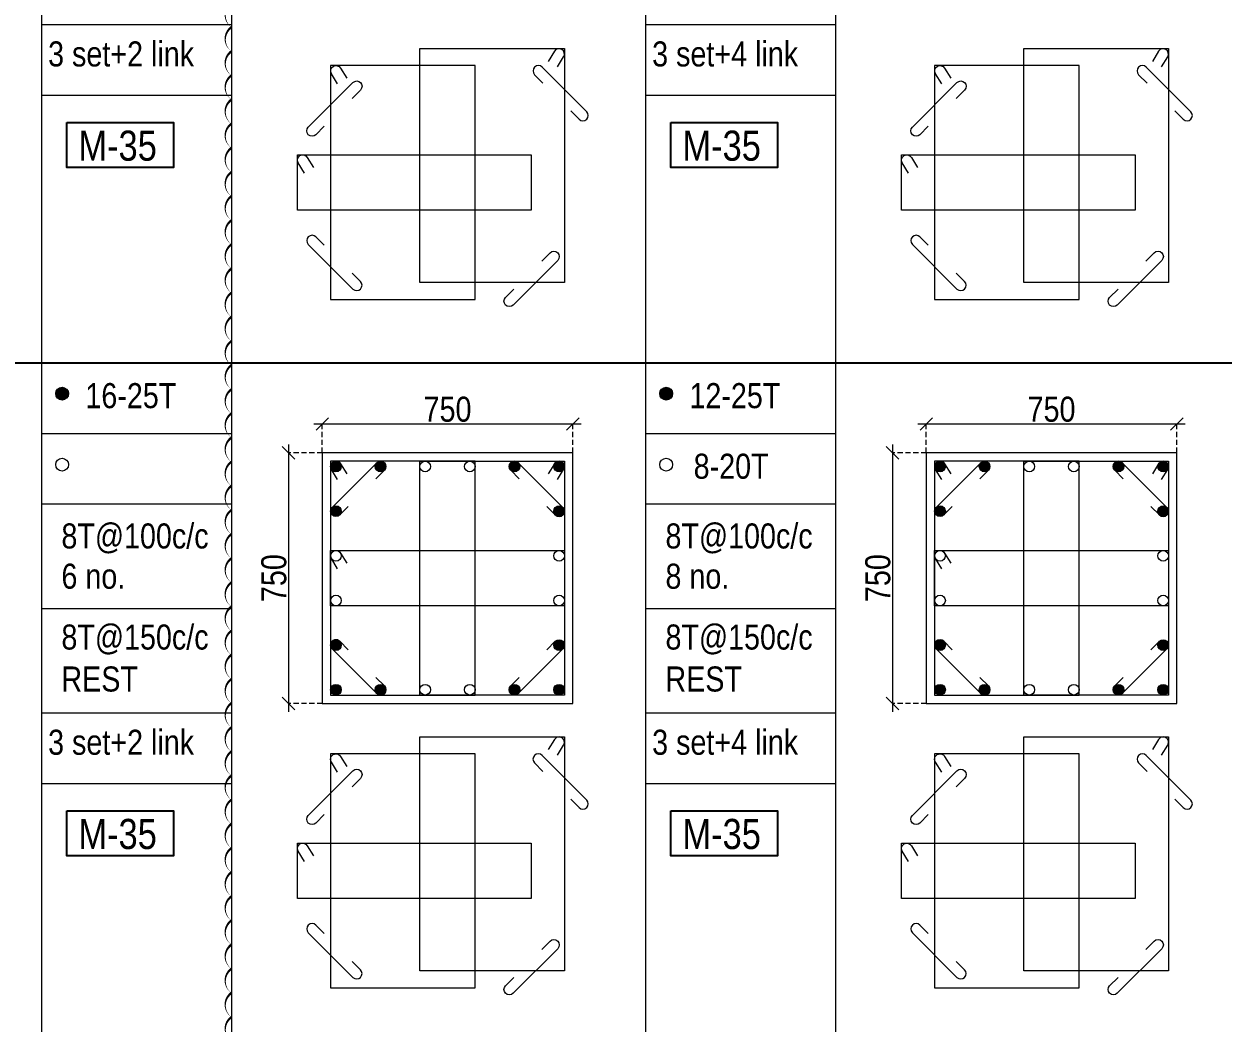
# Model space of a CAD drawing. Header units: millimetres. Extents: x 1112055 to 3390982, y -148532 to 766891.
# Drawn here: x 2233641 to 2247999, y 652073 to 664033 of the extents above; entities that cross this region are included whole.
import ezdxf
from ezdxf.enums import TextEntityAlignment as Align

# ---------------------------------------------------------------- set-up
doc = ezdxf.new("R2010")
doc.units = ezdxf.units.MM
doc.header["$PDMODE"] = 35
doc.header["$PDSIZE"] = -25
doc.linetypes.add('DASHED2', pattern=[0.375, 0.25, -0.125])
doc.linetypes.add('Hidden', pattern=[9.525, 6.35, -3.175])
for name, color, linetype, lineweight in [('B COL. SIZE DIM', 220, 'Continuous', 25), ('B COLSCH', 204, 'Continuous', 20), ('B COLUMN', 1, 'Hidden', 9), ('B P.C.C', 251, 'Continuous', 0), ('B STEEL', 34, 'Continuous', 15)]:
    doc.layers.add(name, color=color, linetype=linetype, lineweight=lineweight)
doc.layers.add('B TEXT', color=7, linetype='Continuous')
doc.styles.add('dim inside', font='romans.shx', dxfattribs={"width": 0.8, "height": 125})
doc.styles.add('SWINC', font='swissc.ttf')
doc.dimstyles.new('dim inside', dxfattribs={"dimtxt": 125, "dimasz": 100, "dimexe": 0, "dimexo": 0, "dimgap": 10, "dimtad": 0, "dimdec": 0, "dimzin": 0, "dimdsep": 46, "dimtxsty": 'dim inside', "dimblk": 'SMALL', "dimcen": 0.09, "dimadec": 0, "dimazin": 0, "dimtfac": 1, "dimtdec": 0, "dimtofl": 0, "dimtmove": 0, "dimatfit": 3, "dimfxl": 1, "dimtolj": 1, "dimtzin": 0, "dimarcsym": 2})

# ---------------------------------------------------------------- blocks, each defined once
blk = doc.blocks.new('_Oblique')
at = {"color": 0, "linetype": 'ByBlock', "lineweight": -2}
blk.add_line((-0.5, -0.5), (0.5, 0.5), dxfattribs=at)
blk = doc.blocks.new('*D3200')
at = {"layer": 'B COL. SIZE DIM', "color": 250, "lineweight": 9, "ltscale": 250, "transparency": 16777216}
blk.add_line((2244346, 659244), (2247546, 659244), dxfattribs=at)
at = {"layer": 'B COL. SIZE DIM', "color": 250, "linetype": 'DASHED2', "lineweight": 9, "ltscale": 250, "transparency": 16777216}
for p, q in [((2244446, 658899), (2244446, 659244)), ((2247446, 658899), (2247446, 659244))]:
    blk.add_line(p, q, dxfattribs=at)
at = {"layer": 'Defpoints', "color": 0, "transparency": 16777216}
for p in [(2247446, 659244), (2244446, 658899), (2247446, 658899)]:
    blk.add_point(p, dxfattribs=at)
at = {"layer": 'B COL. SIZE DIM', "color": 250, "lineweight": 9, "transparency": 16777216, "xscale": 150, "yscale": 150, "zscale": 150, "rotation": 180}
blk.add_blockref('_Oblique', (2244446, 659244), dxfattribs=at)
at = {"layer": 'B COL. SIZE DIM', "color": 250, "lineweight": 9, "transparency": 16777216, "xscale": 150, "yscale": 150, "zscale": 150}
blk.add_blockref('_Oblique', (2247446, 659244), dxfattribs=at)
at = {"layer": 'B COL. SIZE DIM', "color": 6, "transparency": 16777216, "insert": (2245946, 659419), "char_height": 300, "attachment_point": 5, "style": 'SWINC'}
blk.add_mtext('\\A1;750', dxfattribs=at)
blk = doc.blocks.new('*D3201')
at = {"layer": 'B COL. SIZE DIM', "color": 250, "lineweight": 9, "ltscale": 250, "transparency": 16777216}
blk.add_line((2244042, 658999), (2244042, 655799), dxfattribs=at)
at = {"layer": 'B COL. SIZE DIM', "color": 250, "linetype": 'DASHED2', "lineweight": 9, "ltscale": 250, "transparency": 16777216}
for p, q in [((2244446, 658899), (2244042, 658899)), ((2244446, 655899), (2244042, 655899))]:
    blk.add_line(p, q, dxfattribs=at)
at = {"layer": 'Defpoints', "color": 0, "transparency": 16777216}
for p in [(2244446, 658899), (2244042, 655899), (2244446, 655899)]:
    blk.add_point(p, dxfattribs=at)
at = {"layer": 'B COL. SIZE DIM', "color": 250, "lineweight": 9, "transparency": 16777216, "xscale": 150, "yscale": 150, "zscale": 150}
for p, rotation in [((2244042, 658899), 90), ((2244042, 655899), 270)]:
    blk.add_blockref('_Oblique', p, dxfattribs=dict(at, rotation=rotation))
at = {"layer": 'B COL. SIZE DIM', "color": 6, "transparency": 16777216, "insert": (2243867, 657399), "char_height": 300, "attachment_point": 5, "rotation": 90, "style": 'SWINC'}
blk.add_mtext('\\A1;750', dxfattribs=at)
blk = doc.blocks.new('*D3336')
at = {"layer": 'B COL. SIZE DIM', "color": 250, "lineweight": 9, "ltscale": 250, "transparency": 16777216}
blk.add_line((2237113, 659244), (2240313, 659244), dxfattribs=at)
at = {"layer": 'B COL. SIZE DIM', "color": 250, "linetype": 'DASHED2', "lineweight": 9, "ltscale": 250, "transparency": 16777216}
for p, q in [((2237213, 658899), (2237213, 659244)), ((2240213, 658899), (2240213, 659244))]:
    blk.add_line(p, q, dxfattribs=at)
at = {"layer": 'Defpoints', "color": 0, "transparency": 16777216}
for p in [(2240213, 659244), (2237213, 658899), (2240213, 658899)]:
    blk.add_point(p, dxfattribs=at)
at = {"layer": 'B COL. SIZE DIM', "color": 250, "lineweight": 9, "transparency": 16777216, "xscale": 150, "yscale": 150, "zscale": 150, "rotation": 180}
blk.add_blockref('_Oblique', (2237213, 659244), dxfattribs=at)
at = {"layer": 'B COL. SIZE DIM', "color": 250, "lineweight": 9, "transparency": 16777216, "xscale": 150, "yscale": 150, "zscale": 150}
blk.add_blockref('_Oblique', (2240213, 659244), dxfattribs=at)
at = {"layer": 'B COL. SIZE DIM', "color": 6, "transparency": 16777216, "insert": (2238713, 659419), "char_height": 300, "attachment_point": 5, "style": 'SWINC'}
blk.add_mtext('\\A1;750', dxfattribs=at)
blk = doc.blocks.new('*D3337')
at = {"layer": 'B COL. SIZE DIM', "color": 250, "lineweight": 9, "ltscale": 250, "transparency": 16777216}
blk.add_line((2236809, 658999), (2236809, 655799), dxfattribs=at)
at = {"layer": 'B COL. SIZE DIM', "color": 250, "linetype": 'DASHED2', "lineweight": 9, "ltscale": 250, "transparency": 16777216}
for p, q in [((2237213, 658899), (2236809, 658899)), ((2237213, 655899), (2236809, 655899))]:
    blk.add_line(p, q, dxfattribs=at)
at = {"layer": 'Defpoints', "color": 0, "transparency": 16777216}
for p in [(2237213, 658899), (2236809, 655899), (2237213, 655899)]:
    blk.add_point(p, dxfattribs=at)
at = {"layer": 'B COL. SIZE DIM', "color": 250, "lineweight": 9, "transparency": 16777216, "xscale": 150, "yscale": 150, "zscale": 150}
for p, rotation in [((2236809, 658899), 90), ((2236809, 655899), 270)]:
    blk.add_blockref('_Oblique', p, dxfattribs=dict(at, rotation=rotation))
at = {"layer": 'B COL. SIZE DIM', "color": 6, "transparency": 16777216, "insert": (2236634, 657399), "char_height": 300, "attachment_point": 5, "rotation": 90, "style": 'SWINC'}
blk.add_mtext('\\A1;750', dxfattribs=at)

msp = doc.modelspace()

# ---------------------------------------------------------------- hatches: boundary and pattern name
at = {"layer": 'B STEEL', "lineweight": 9, "ltscale": 0.5}
h = msp.add_hatch(color=34, dxfattribs=at)
edge = h.paths.add_edge_path()
edge.add_arc((2234097.6, 659608), 76.8, 0, 360)
h = msp.add_hatch(color=34, dxfattribs=at)
edge = h.paths.add_edge_path()
edge.add_arc((2241331.2, 659608), 76.8, 0, 360)
h = msp.add_hatch(color=34, dxfattribs=at)
edge = h.paths.add_edge_path()
edge.add_arc((2237376.8, 658734.8), 64, 0, 360)
at = {"layer": 'B STEEL'}
h = msp.add_hatch(color=34, dxfattribs=at)
edge = h.paths.add_edge_path()
edge.add_arc((2237911.2, 658734.8), 64, 0, 360)
h = msp.add_hatch(color=34, dxfattribs=at)
edge = h.paths.add_edge_path()
edge.add_arc((2239514.4, 658734.8), 64, 0, 360)
at = {"layer": 'B STEEL', "lineweight": 9, "ltscale": 0.5}
h = msp.add_hatch(color=34, dxfattribs=at)
edge = h.paths.add_edge_path()
edge.add_arc((2240048.8, 658734.8), 64, 180, 540, ccw=False)
h = msp.add_hatch(color=34, dxfattribs=at)
edge = h.paths.add_edge_path()
edge.add_arc((2244610.4, 658734.8), 64, 0, 360)
at = {"layer": 'B STEEL'}
h = msp.add_hatch(color=34, dxfattribs=at)
edge = h.paths.add_edge_path()
edge.add_arc((2245144.8, 658734.8), 64, 0, 360)
h = msp.add_hatch(color=34, dxfattribs=at)
edge = h.paths.add_edge_path()
edge.add_arc((2246747.9, 658734.8), 64, 0, 360)
at = {"layer": 'B STEEL', "lineweight": 9, "ltscale": 0.5}
h = msp.add_hatch(color=34, dxfattribs=at)
edge = h.paths.add_edge_path()
edge.add_arc((2247282.3, 658734.8), 64, 180, 540, ccw=False)
at = {"layer": 'B STEEL'}
h = msp.add_hatch(color=34, dxfattribs=at)
edge = h.paths.add_edge_path()
edge.add_arc((2237376.8, 658200.4), 64, 0, 360)
h = msp.add_hatch(color=34, dxfattribs=at)
edge = h.paths.add_edge_path()
edge.add_arc((2240048.8, 658200.4), 64, 0, 360)
h = msp.add_hatch(color=34, dxfattribs=at)
edge = h.paths.add_edge_path()
edge.add_arc((2244610.4, 658200.4), 64, 0, 360)
h = msp.add_hatch(color=34, dxfattribs=at)
edge = h.paths.add_edge_path()
edge.add_arc((2247282.3, 658200.4), 64, 0, 360)
h = msp.add_hatch(color=34, dxfattribs=at)
edge = h.paths.add_edge_path()
edge.add_arc((2237376.8, 656597.2), 64, 0, 360)
h = msp.add_hatch(color=34, dxfattribs=at)
edge = h.paths.add_edge_path()
edge.add_arc((2240048.8, 656597.2), 64, 0, 360)
h = msp.add_hatch(color=34, dxfattribs=at)
edge = h.paths.add_edge_path()
edge.add_arc((2244610.4, 656597.2), 64, 0, 360)
h = msp.add_hatch(color=34, dxfattribs=at)
edge = h.paths.add_edge_path()
edge.add_arc((2247282.3, 656597.2), 64, 0, 360)
at = {"layer": 'B STEEL', "lineweight": 9, "ltscale": 0.5}
h = msp.add_hatch(color=34, dxfattribs=at)
edge = h.paths.add_edge_path()
edge.add_arc((2237376.8, 656062.8), 64, 0, 360, ccw=False)
at = {"layer": 'B STEEL'}
h = msp.add_hatch(color=34, dxfattribs=at)
edge = h.paths.add_edge_path()
edge.add_arc((2237911.2, 656062.8), 64, 0, 360)
h = msp.add_hatch(color=34, dxfattribs=at)
edge = h.paths.add_edge_path()
edge.add_arc((2239514.4, 656062.8), 64, 0, 360)
at = {"layer": 'B STEEL', "lineweight": 9, "ltscale": 0.5}
h = msp.add_hatch(color=34, dxfattribs=at)
edge = h.paths.add_edge_path()
edge.add_arc((2240048.8, 656062.8), 64, -180, 180)
h = msp.add_hatch(color=34, dxfattribs=at)
edge = h.paths.add_edge_path()
edge.add_arc((2244610.4, 656062.8), 64, 0, 360, ccw=False)
at = {"layer": 'B STEEL'}
h = msp.add_hatch(color=34, dxfattribs=at)
edge = h.paths.add_edge_path()
edge.add_arc((2245144.8, 656062.8), 64, 0, 360)
h = msp.add_hatch(color=34, dxfattribs=at)
edge = h.paths.add_edge_path()
edge.add_arc((2246747.9, 656062.8), 64, 0, 360)
at = {"layer": 'B STEEL', "lineweight": 9, "ltscale": 0.5}
h = msp.add_hatch(color=34, dxfattribs=at)
edge = h.paths.add_edge_path()
edge.add_arc((2247282.3, 656062.8), 64, -180, 180)

# ---------------------------------------------------------------- linework, layer by layer
msp.add_line((2203002.6, 659976.3), (2389841.5, 659976.3))
at = {"layer": 'B COLSCH', "color": 250, "lineweight": 0}
for p, q in [((2233851.3, 676456), (2233851.3, 627016.9)), ((2236125.7, 676456), (2236125.7, 618141.8)), ((2236125.7, 676456), (2236125.7, 618141.8)), ((2243359.3, 676456), (2243359.3, 618141.8)), ((2241084.9, 668216.1), (2241084.9, 627016.9)), ((2233851.3, 664026.6), (2236125.7, 664026.6)), ((2241084.9, 664026.6), (2243359.3, 664026.6)), ((2233851.3, 663181.6), (2236125.7, 663181.6)), ((2241084.9, 663181.6), (2243359.3, 663181.6)), ((2203002.6, 659976.3), (2375997.6, 659976.3)), ((2233851.3, 659131.3), (2236125.7, 659131.3)), ((2241084.9, 659131.3), (2243359.3, 659131.3)), ((2233851.3, 658286.3), (2236125.7, 658286.3)), ((2241084.9, 658286.3), (2243359.3, 658286.3)), ((2233851.3, 657036.5), (2236125.7, 657036.5)), ((2241084.9, 657036.5), (2243359.3, 657036.5)), ((2233851.3, 655786.7), (2236125.7, 655786.7)), ((2241084.9, 655786.7), (2243359.3, 655786.7)), ((2233851.3, 654941.7), (2236125.7, 654941.7)), ((2241084.9, 654941.7), (2243359.3, 654941.7))]:
    msp.add_line(p, q, dxfattribs=at)
at = {"layer": 'B COLUMN', "color": 1, "linetype": 'ByBlock', "lineweight": 20}
for points in [[(2237212.8, 655898.8), (2240212.8, 655898.8), (2240212.8, 658898.8), (2237212.8, 658898.8)], [(2244446.3, 655898.8), (2247446.3, 655898.8), (2247446.3, 658898.8), (2244446.3, 658898.8)]]:
    msp.add_lwpolyline(points, close=True, dxfattribs=at)
at = {"layer": 'B P.C.C', "color": 3, "lineweight": 0}
msp.add_lwpolyline([(2236125.7, 651854.9, 0, 28.9, -0.5205671), (2236125.7, 652143.9, 0, 28.9, -0.5205671), (2236125.7, 652433, 0, 28.9, -0.5205671), (2236125.7, 652722, 0, 28.9, -0.5205671), (2236125.7, 653011, 0, 28.9, -0.5205671), (2236125.7, 653300.1, 0, 28.9, -0.5205671), (2236125.7, 653589.1, 0, 28.9, -0.5205671), (2236125.7, 653878.1, 0, 28.9, -0.5205671), (2236125.7, 654167.2, 0, 28.9, -0.5205671), (2236125.7, 654456.2, 0, 28.9, -0.5205671), (2236125.7, 654745.2, 0, 28.9, -0.5205671), (2236125.7, 655034.2, 0, 28.9, -0.5205671), (2236125.7, 655323.3, 0, 28.9, -0.5205671), (2236125.7, 655612.3, 0, 28.9, -0.5205671), (2236125.7, 655901.3, 0, 28.9, -0.5205671), (2236125.7, 656190.4, 0, 28.9, -0.5205671), (2236125.7, 656479.4, 0, 28.9, -0.5205671), (2236125.7, 656768.4, 0, 28.9, -0.5205671), (2236125.7, 657057.5, 0, 28.9, -0.5205671), (2236125.7, 657346.5, 0, 28.9, -0.5205671), (2236125.7, 657635.5, 0, 28.9, -0.5205671), (2236125.7, 657924.5, 0, 28.9, -0.5205671), (2236125.7, 658213.6, 0, 28.9, -0.5205671), (2236125.7, 658502.6, 0, 28.9, -0.5205671), (2236125.7, 658791.6, 0, 28.9, -0.5205671), (2236125.7, 659080.7, 0, 28.9, -0.5205671), (2236125.7, 659369.7, 0, 28.9, -0.5205671), (2236125.7, 659658.7, 0, 28.9, -0.5205671), (2236125.7, 659947.8, 0, 28.9, -0.5205671), (2236125.7, 660236.8, 0, 28.9, -0.5205671), (2236125.7, 660525.8, 0, 28.9, -0.5205671), (2236125.7, 660814.8, 0, 28.9, -0.5205671), (2236125.7, 661103.9, 0, 28.9, -0.5205671), (2236125.7, 661392.9, 0, 28.9, -0.5205671), (2236125.7, 661681.9, 0, 28.9, -0.5205671), (2236125.7, 661971, 0, 28.9, -0.5205671), (2236125.7, 662260, 0, 28.9, -0.5205671), (2236125.7, 662549, 0, 28.9, -0.5205671), (2236125.7, 662838.1, 0, 28.9, -0.5205671), (2236125.7, 663127.1, 0, 28.9, -0.5205671), (2236125.7, 663416.1, 0, 28.9, -0.5205671), (2236125.7, 663705.1, 0, 28.9, -0.5205671), (2236125.7, 663994.2, 0, 28.9, -0.5205671), (2236125.7, 664283.2, 0, 28.9, -0.5205671)], format="xyseb", dxfattribs=at)
at = {"layer": 'B STEEL', "color": 34, "lineweight": 9, "ltscale": 0.5}
for points in [[(2240112.8, 660937.4), (2238381.6, 660937.4), (2238381.6, 663737.4), (2240112.8, 663737.4)], [(2247346.3, 660937.4), (2245615.1, 660937.4), (2245615.1, 663737.4), (2247346.3, 663737.4)], [(2237312.8, 660735.1), (2239044, 660735.1), (2239044, 663535.1), (2237312.8, 663535.1)], [(2244546.3, 660735.1), (2246277.6, 660735.1), (2246277.6, 663535.1), (2244546.3, 663535.1)], [(2236915.2, 662466.3), (2239715.2, 662466.3), (2239715.2, 661803.8), (2236915.2, 661803.8)], [(2244148.8, 662466.3), (2246948.8, 662466.3), (2246948.8, 661803.8), (2244148.8, 661803.8)], [(2237312.8, 655998.8), (2239044, 655998.8), (2239044, 658798.8), (2237312.8, 658798.8)], [(2240112.8, 655998.8), (2238381.6, 655998.8), (2238381.6, 658798.8), (2240112.8, 658798.8)], [(2244546.3, 655998.8), (2246277.6, 655998.8), (2246277.6, 658798.8), (2244546.3, 658798.8)], [(2247346.3, 655998.8), (2245615.1, 655998.8), (2245615.1, 658798.8), (2247346.3, 658798.8)], [(2237312.8, 657730), (2240112.8, 657730), (2240112.8, 657067.6), (2237312.8, 657067.6)], [(2244546.3, 657730), (2247346.3, 657730), (2247346.3, 657067.6), (2244546.3, 657067.6)], [(2240112.8, 652697.6), (2238381.6, 652697.6), (2238381.6, 655497.6), (2240112.8, 655497.6)], [(2247346.3, 652697.6), (2245615.1, 652697.6), (2245615.1, 655497.6), (2247346.3, 655497.6)], [(2237312.8, 652495.2), (2239044, 652495.2), (2239044, 655295.2), (2237312.8, 655295.2)], [(2244546.3, 652495.2), (2246277.6, 652495.2), (2246277.6, 655295.2), (2244546.3, 655295.2)], [(2236915.2, 654226.4), (2239715.2, 654226.4), (2239715.2, 653564), (2236915.2, 653564)], [(2244148.8, 654226.4), (2246948.8, 654226.4), (2246948.8, 653564), (2244148.8, 653564)]]:
    msp.add_lwpolyline(points, close=True, dxfattribs=at)
for points in [[(2240028.5, 663518.4), (2240103.3, 663639.9, 1), (2239994.3, 663707), (2239919.5, 663585.5)], [(2247262.1, 663518.4), (2247336.8, 663639.9, 1), (2247227.8, 663707), (2247153, 663585.5)], [(2237397.1, 663316), (2237322.3, 663437.5, -1), (2237431.3, 663504.6), (2237506.1, 663383.1)], [(2240188.6, 662992.2), (2240289.5, 662891.4, 1), (2240380, 662981.9), (2239845.6, 663516.3, 1), (2239755.1, 663425.8), (2239855.9, 663324.9)], [(2244630.6, 663316), (2244555.8, 663437.5, -1), (2244664.9, 663504.6), (2244739.6, 663383.1)], [(2247422.1, 662992.2), (2247523, 662891.4, 1), (2247613.5, 662981.9), (2247079.1, 663516.3, 1), (2246988.6, 663425.8), (2247089.5, 663324.9)], [(2237237, 662807.7), (2237136.1, 662706.8, -1), (2237045.6, 662797.3), (2237580, 663331.7, -1), (2237670.5, 663241.2), (2237569.7, 663140.3)], [(2244470.5, 662807.7), (2244369.7, 662706.8, -1), (2244279.1, 662797.3), (2244813.5, 663331.7, -1), (2244904.1, 663241.2), (2244803.2, 663140.3)], [(2236999.5, 662247.2), (2236924.7, 662368.7, -1), (2237033.8, 662435.8), (2237108.5, 662314.3)], [(2244233, 662247.2), (2244158.3, 662368.7, -1), (2244267.3, 662435.8), (2244342.1, 662314.3)], [(2237237, 661383.4), (2237136.1, 661484.2, 1), (2237045.6, 661393.7), (2237580, 660859.3, 1), (2237670.5, 660949.8), (2237569.7, 661050.7)], [(2244470.5, 661383.4), (2244369.7, 661484.2, 1), (2244279.1, 661393.7), (2244813.5, 660859.3, 1), (2244904.1, 660949.8), (2244803.2, 661050.7)], [(2239841.2, 661192.3), (2239942, 661293.1, -1), (2240032.6, 661202.6), (2239498.2, 660668.2, -1), (2239407.6, 660758.7), (2239508.5, 660859.6)], [(2247074.7, 661192.3), (2247175.6, 661293.1, -1), (2247266.1, 661202.6), (2246731.7, 660668.2, -1), (2246641.2, 660758.7), (2246742, 660859.6)], [(2237397.1, 658579.7), (2237322.3, 658701.2, -1), (2237431.3, 658768.3), (2237506.1, 658646.8)], [(2237522.9, 658256), (2237422.1, 658155.1, -1), (2237331.5, 658245.6), (2237865.9, 658780, -1), (2237956.5, 658689.5), (2237855.6, 658588.6)], [(2239902.6, 658256), (2240003.5, 658155.1, 1), (2240094, 658245.6), (2239559.7, 658780, 1), (2239469.1, 658689.5), (2239570, 658588.6)], [(2240028.5, 658579.7), (2240103.3, 658701.2, 1), (2239994.3, 658768.3), (2239919.5, 658646.8)], [(2244630.6, 658579.7), (2244555.8, 658701.2, -1), (2244664.9, 658768.3), (2244739.6, 658646.8)], [(2244756.5, 658256), (2244655.6, 658155.1, -1), (2244565.1, 658245.6), (2245099.5, 658780, -1), (2245190, 658689.5), (2245089.2, 658588.6)], [(2247136.2, 658256), (2247237.1, 658155.1, 1), (2247327.6, 658245.6), (2246793.2, 658780, 1), (2246702.7, 658689.5), (2246803.5, 658588.6)], [(2247262.1, 658579.7), (2247336.8, 658701.2, 1), (2247227.8, 658768.3), (2247153, 658646.8)], [(2237397.1, 657510.9), (2237322.3, 657632.4, -1), (2237431.3, 657699.5), (2237506.1, 657578.1)], [(2244630.6, 657510.9), (2244555.8, 657632.4, -1), (2244664.9, 657699.5), (2244739.6, 657578.1)], [(2237522.9, 656541.6), (2237422.1, 656642.5, 1), (2237331.5, 656551.9), (2237865.9, 656017.5, 1), (2237956.5, 656108.1), (2237855.6, 656208.9)], [(2239902.6, 656541.6), (2240003.5, 656642.5, -1), (2240094, 656551.9), (2239559.7, 656017.5, -1), (2239469.1, 656108.1), (2239570, 656208.9)], [(2244756.5, 656541.6), (2244655.6, 656642.5, 1), (2244565.1, 656551.9), (2245099.5, 656017.5, 1), (2245190, 656108.1), (2245089.2, 656208.9)], [(2247136.2, 656541.6), (2247237.1, 656642.5, -1), (2247327.6, 656551.9), (2246793.2, 656017.5, -1), (2246702.7, 656108.1), (2246803.5, 656208.9)], [(2240028.5, 655278.5), (2240103.3, 655400, 1), (2239994.3, 655467.1), (2239919.5, 655345.6)], [(2247262.1, 655278.5), (2247336.8, 655400, 1), (2247227.8, 655467.1), (2247153, 655345.6)], [(2237397.1, 655076.2), (2237322.3, 655197.6, -1), (2237431.3, 655264.8), (2237506.1, 655143.3)], [(2240188.6, 654752.4), (2240289.5, 654651.5, 1), (2240380, 654742.1), (2239845.6, 655276.5, 1), (2239755.1, 655185.9), (2239855.9, 655085.1)], [(2244630.6, 655076.2), (2244555.8, 655197.6, -1), (2244664.9, 655264.8), (2244739.6, 655143.3)], [(2247422.1, 654752.4), (2247523, 654651.5, 1), (2247613.5, 654742.1), (2247079.1, 655276.5, 1), (2246988.6, 655185.9), (2247089.5, 655085.1)], [(2237237, 654567.8), (2237136.1, 654467, -1), (2237045.6, 654557.5), (2237580, 655091.9, -1), (2237670.5, 655001.4), (2237569.7, 654900.5)], [(2244470.5, 654567.8), (2244369.7, 654467, -1), (2244279.1, 654557.5), (2244813.5, 655091.9, -1), (2244904.1, 655001.4), (2244803.2, 654900.5)], [(2236999.5, 654007.4), (2236924.7, 654128.9, -1), (2237033.8, 654196), (2237108.5, 654074.5)], [(2244233, 654007.4), (2244158.3, 654128.9, -1), (2244267.3, 654196), (2244342.1, 654074.5)], [(2237237, 653143.5), (2237136.1, 653244.4, 1), (2237045.6, 653153.9), (2237580, 652619.5, 1), (2237670.5, 652710), (2237569.7, 652810.9)], [(2244470.5, 653143.5), (2244369.7, 653244.4, 1), (2244279.1, 653153.9), (2244813.5, 652619.5, 1), (2244904.1, 652710), (2244803.2, 652810.9)], [(2239841.2, 652952.4), (2239942, 653053.3, -1), (2240032.6, 652962.8), (2239498.2, 652428.4, -1), (2239407.6, 652518.9), (2239508.5, 652619.8)], [(2247074.7, 652952.4), (2247175.6, 653053.3, -1), (2247266.1, 652962.8), (2246731.7, 652428.4, -1), (2246641.2, 652518.9), (2246742, 652619.8)]]:
    msp.add_lwpolyline(points, format="xyb", dxfattribs=at)
for centre, radius in [((2234097.6, 659608), 76.8), ((2241331.2, 659608), 76.8), ((2234097.6, 658757.7), 76.8), ((2237376.8, 658734.8), 64), ((2237911.2, 658734.8), 64), ((2238445.6, 658734.8), 64), ((2238980, 658734.8), 64), ((2239514.4, 658734.8), 64), ((2240048.8, 658734.8), 64), ((2241331.2, 658757.7), 76.8), ((2244610.4, 658734.8), 64), ((2245144.8, 658734.8), 64), ((2245679.1, 658734.8), 64), ((2246213.5, 658734.8), 64), ((2246747.9, 658734.8), 64), ((2247282.3, 658734.8), 64), ((2237376.8, 658200.4), 64), ((2240048.8, 658200.4), 64), ((2244610.4, 658200.4), 64), ((2247282.3, 658200.4), 64), ((2237376.8, 657666), 64), ((2240048.8, 657666), 64), ((2244610.4, 657666), 64), ((2247282.3, 657666), 64), ((2237376.8, 657131.6), 64), ((2240048.8, 657131.6), 64), ((2244610.4, 657131.6), 64), ((2247282.3, 657131.6), 64), ((2237376.8, 656597.2), 64), ((2240048.8, 656597.2), 64), ((2244610.4, 656597.2), 64), ((2247282.3, 656597.2), 64), ((2237376.8, 656062.8), 64), ((2237911.2, 656062.8), 64), ((2238445.6, 656062.8), 64), ((2238980, 656062.8), 64), ((2239514.4, 656062.8), 64), ((2240048.8, 656062.8), 64), ((2244610.4, 656062.8), 64), ((2245144.8, 656062.8), 64), ((2245679.1, 656062.8), 64), ((2246213.5, 656062.8), 64), ((2246747.9, 656062.8), 64), ((2247282.3, 656062.8), 64)]:
    msp.add_circle(centre, radius, dxfattribs=at)
at = {"layer": 'B TEXT', "color": 1}
for points in [[(2234155, 662852.5), (2235429.6, 662852.5), (2235429.6, 662314.6), (2234155, 662314.6)], [(2241388.5, 662852.5), (2242663.1, 662852.5), (2242663.1, 662314.6), (2241388.5, 662314.6)], [(2234155, 654612.7), (2235429.6, 654612.7), (2235429.6, 654074.7), (2234155, 654074.7)], [(2241388.5, 654612.7), (2242663.1, 654612.7), (2242663.1, 654074.7), (2241388.5, 654074.7)]]:
    msp.add_lwpolyline(points, close=True, dxfattribs=at)

# ---------------------------------------------------------------- texts
at = {"layer": 'B TEXT', "style": 'SWINC'}
for s, p in [('3 set+2 link', (2233929.5, 663524.1)), ('3 set+4 link', (2241163.1, 663524.1)), ('16-25T', (2234376.1, 659433.4)), ('12-25T', (2241609.7, 659433.4)), ('8-20T', (2241660.2, 658588.4)), ('8T@100c/c', (2234089.2, 657753.6)), ('8T@100c/c', (2241322.7, 657753.6)), ('6 no.', (2234089.2, 657271.8)), ('8 no.', (2241322.7, 657271.8)), ('8T@150c/c', (2234089.2, 656543.7)), ('8T@150c/c', (2241322.7, 656543.7)), ('REST', (2234089.2, 656041.3)), ('REST', (2241322.7, 656041.3)), ('3 set+2 link', (2233929.5, 655284.2)), ('3 set+4 link', (2241163.1, 655284.2))]:
    msp.add_text(s, height=300, dxfattribs=at).set_placement(p)
at = {"layer": 'B TEXT', "color": 1, "style": 'SWINC'}
for p in [(2234292.4, 662288), (2241525.9, 662288), (2234292.4, 654048.2), (2241525.9, 654048.2)]:
    msp.add_text('M-35', height=360, dxfattribs=at).set_placement(p, align=Align.BOTTOM_LEFT)

# ---------------------------------------------------------------- dimensions: what is measured, and where the dimension line sits
at = {"layer": 'B COL. SIZE DIM', "color": 250, "ltscale": 250}
for base, p1, p2, picture, middle in [((2240212.8, 659243.7), (2237212.8, 658898.8), (2240212.8, 658898.8), '*D3336', (2238712.8, 659418.7)), ((2247446.3, 659243.7), (2244446.3, 658898.8), (2247446.3, 658898.8), '*D3200', (2245946.3, 659418.7))]:
    dim = msp.add_linear_dim(base=base, p1=p1, p2=p2, dimstyle='dim inside', override={"dimtxt": 300, "dimasz": 150, "dimgap": 25, "dimtad": 3, "dimlfac": 0.25, "dimtxsty": 'SWINC', "dimblk1": 'Oblique', "dimblk2": 'Oblique', "dimsah": 1, "dimdle": 100, "dimclrd": 250, "dimclre": 250, "dimclrt": 6, "dimfxl": 1000, "dimlwd": 9, "dimlwe": 9}, dxfattribs=at)
    dim.commit()
    dim.dimension.update_dxf_attribs({"geometry": picture, "text_midpoint": middle})
for base, p1, p2, picture, middle in [((2236808.9, 655898.8), (2237212.8, 658898.8), (2237212.8, 655898.8), '*D3337', (2236633.9, 657398.8)), ((2244042.5, 655898.8), (2244446.3, 658898.8), (2244446.3, 655898.8), '*D3201', (2243867.5, 657398.8))]:
    dim = msp.add_linear_dim(base=base, p1=p1, p2=p2, angle=90, dimstyle='dim inside', override={"dimtxt": 300, "dimasz": 150, "dimgap": 25, "dimtad": 3, "dimlfac": 0.25, "dimtxsty": 'SWINC', "dimblk1": 'Oblique', "dimblk2": 'Oblique', "dimsah": 1, "dimdle": 100, "dimclrd": 250, "dimclre": 250, "dimclrt": 6, "dimfxl": 1000, "dimlwd": 9, "dimlwe": 9}, dxfattribs=at)
    dim.commit()
    dim.dimension.update_dxf_attribs({"geometry": picture, "text_midpoint": middle})

doc.saveas('drawing.dxf')
